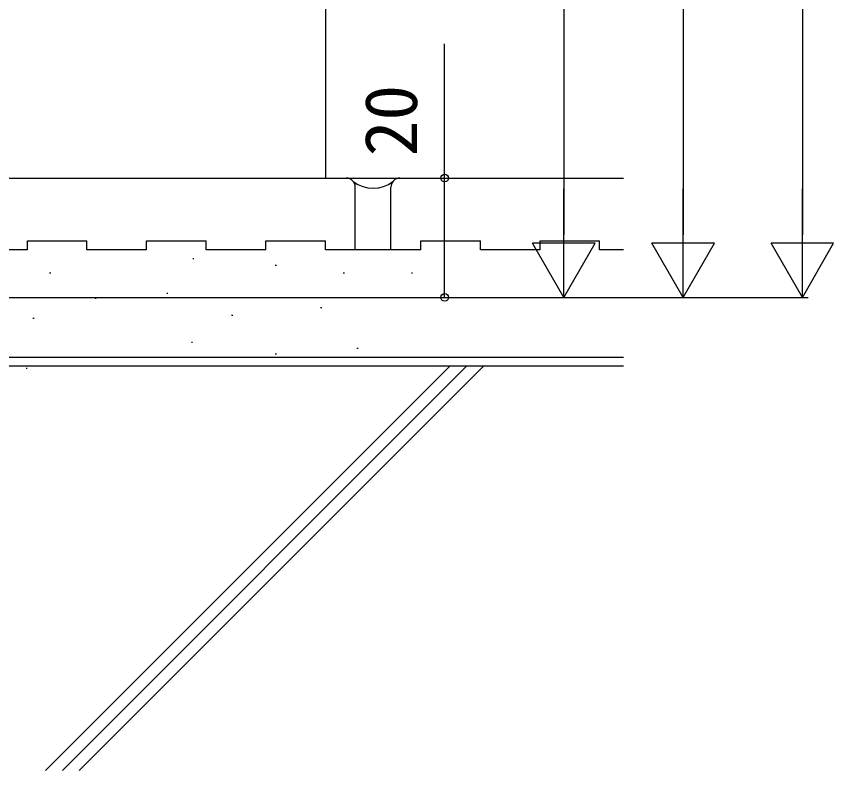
# Model space of a CAD drawing. Units: millimetres, scale not verified. Extents: x -525 to 525, y -783 to 779.
# Drawn here: x -168.7 to -31.6, y -314 to -187.5 of the extents above; entities that cross this region are included whole.
import ezdxf
from ezdxf.enums import TextEntityAlignment as Align

# ---------------------------------------------------------------- set-up
doc = ezdxf.new("R2010")
doc.units = ezdxf.units.MM
doc.header["$LTSCALE"] = 4
for name, color, linetype in [('0-6_YKK_D', 6, 'Continuous'), ('0-8_YSS_K', 3, 'Continuous'), ('0-9_YSS_KE', 3, 'Continuous')]:
    doc.layers.add(name, color=color, linetype=linetype)
doc.styles.add('ＭＳ ゴシック', font='')
doc.styles.get('ＭＳ ゴシック').set_extended_font_data('MS Gothic')

msp = doc.modelspace()

# ---------------------------------------------------------------- linework, layer by layer
at = {"layer": '0-6_YKK_D'}
for p, q in [((-36.819, 354.826), (-36.819, -224.174)), ((-56.819, 344.825), (-56.819, -224.174)), ((-76.819, 138.824), (-76.819, -224.174)), ((-243.619, -214.674), (-95.819, -214.674)), ((-76.819, -234.674), (-76.819, -216.488)), ((-56.819, -234.674), (-56.819, -216.488)), ((-36.819, -234.674), (-36.819, -216.487)), ((-76.819, -234.674), (-82.069, -225.581)), ((-71.569, -225.581), (-82.069, -225.581)), ((-76.819, -234.674), (-71.569, -225.581)), ((-56.819, -234.674), (-62.069, -225.581)), ((-51.569, -225.581), (-62.069, -225.581)), ((-56.819, -234.674), (-51.569, -225.581)), ((-36.819, -234.674), (-42.069, -225.581)), ((-31.569, -225.581), (-42.069, -225.581)), ((-36.819, -234.674), (-31.569, -225.581)), ((-243.619, -234.674), (-95.819, -234.674)), ((-243.619, -234.674), (-35.819, -234.674)), ((-236.92, -234.674), (-55.819, -234.674)), ((-205.323, -234.674), (-75.819, -234.674))]:
    msp.add_line(p, q, dxfattribs=at)
msp.add_lwpolyline([(-96.819, -234.674), (-96.819, -214.674), (-96.819, -192.169)], dxfattribs=at)
for centre in [(-96.819, -214.674), (-96.819, -234.674)]:
    msp.add_circle(centre, 0.637, dxfattribs=at)
at = {"layer": '0-8_YSS_K'}
for p, q in [((-116.819, -10.904), (-116.819, -214.674)), ((-166.821, -225.174), (-156.821, -225.174)), ((-166.821, -226.674), (-166.821, -225.174)), ((-156.821, -226.674), (-156.821, -225.174)), ((-136.821, -226.674), (-136.821, -225.174)), ((-136.821, -226.674), (-136.821, -225.174)), ((-116.821, -226.674), (-116.821, -225.174)), ((-100.821, -225.174), (-90.821, -225.174)), ((-100.821, -226.674), (-100.821, -225.174)), ((-90.821, -226.674), (-90.821, -225.174)), ((-80.821, -225.174), (-70.821, -225.174)), ((-80.821, -226.674), (-80.821, -225.174)), ((-166.821, -226.674), (-176.821, -226.674)), ((-146.821, -226.674), (-156.821, -226.674)), ((-126.821, -226.674), (-136.821, -226.674)), ((-126.821, -226.674), (-136.821, -226.674)), ((-100.821, -226.674), (-116.821, -226.674)), ((-80.821, -226.674), (-90.821, -226.674)), ((-139.088, -228.161), (-138.888, -228.161)), ((-125.24, -229.278), (-125.04, -229.278)), ((-163.086, -230.548), (-162.886, -230.548)), ((-113.817, -230.548), (-113.617, -230.548)), ((-102.395, -230.548), (-102.194, -230.548)), ((-143.429, -233.949), (-143.229, -233.949)), ((-155.471, -234.817), (-155.271, -234.817)), ((-117.625, -236.355), (-117.425, -236.355)), ((-165.894, -238.163), (-165.694, -238.163)), ((-132.577, -237.672), (-132.377, -237.672)), ((-139.31, -242.206), (-139.11, -242.206)), ((-111.548, -243.163), (-111.348, -243.163)), ((-149.746, -244.681), (-149.546, -244.681)), ((-125.24, -244.163), (-125.04, -244.163)), ((-204.919, -246.174), (-165.385, -246.174)), ((-167.086, -246.174), (-66.822, -246.174)), ((-167.038, -246.538), (-166.838, -246.538)), ((-95.909, -246.174), (-163.764, -314.029)), ((-93.08, -246.174), (-160.935, -314.029)), ((-90.252, -246.174), (-158.107, -314.029))]:
    msp.add_line(p, q, dxfattribs=at)
for points in [[(-146.821, -226.674), (-146.821, -225.174), (-136.821, -225.174)], [(-126.821, -226.674), (-126.821, -225.174), (-116.821, -225.174)], [(-66.822, -226.674), (-70.821, -226.674), (-70.821, -225.174)]]:
    msp.add_lwpolyline(points, dxfattribs=at)
msp.add_arc((-108.821, -210.803), 5.543, 233.02901, 306.97099, dxfattribs=at)
at = {"layer": '0-9_YSS_KE'}
for p, q in [((-210.319, -214.674), (-113.321, -214.674)), ((-104.321, -214.674), (-66.822, -214.674)), ((-111.821, -226.674), (-111.821, -216.174)), ((-105.821, -226.674), (-105.821, -216.174)), ((-206.419, -244.674), (-66.822, -244.674))]:
    msp.add_line(p, q, dxfattribs=at)
for centre, start, end in [((-113.321, -216.174), 0, 90), ((-104.321, -216.174), 90, 180)]:
    msp.add_arc(centre, 1.5, start, end, dxfattribs=at)

# ---------------------------------------------------------------- texts
at = {"layer": '0-6_YKK_D', "style": 'ＭＳ ゴシック'}
msp.add_text('20', height=8.798, rotation=90, dxfattribs=at).set_placement((-98.819, -211.01), align=Align.BOTTOM_LEFT)

doc.saveas('drawing.dxf')
